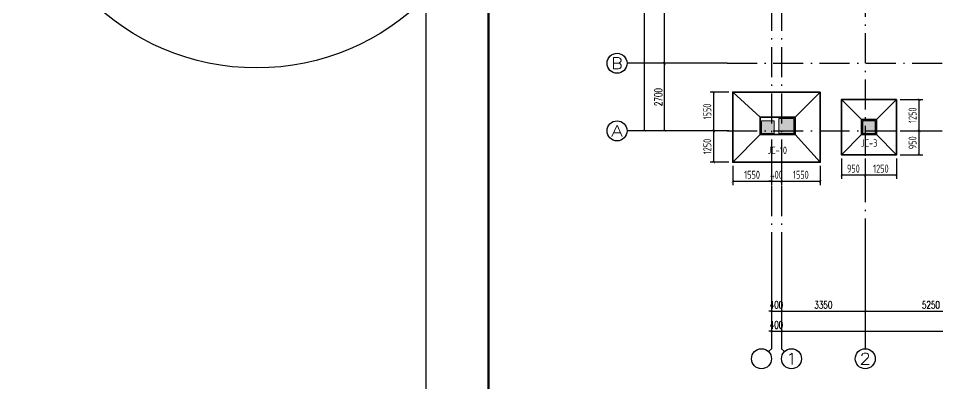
# Model space of a CAD drawing. Extents: x 169490 to 7584583, y -2399407 to 1374371.
# Drawn here: x 293136 to 329893, y 817065 to 831652 of the extents above; entities that cross this region are included whole.
import ezdxf
from ezdxf.enums import TextEntityAlignment as Align

# ---------------------------------------------------------------- set-up
doc = ezdxf.new("R2010")
doc.units = 0
doc.header["$LTSCALE"] = 100
doc.linetypes.add('D3轴线点划线', pattern=[18.5, 12, -3, 0.5, -3])
doc.layers.get('0').update_dxf_attribs({"linetype": 'CONTINUOUS'})
doc.layers.get('DEFPOINTS').update_dxf_attribs({"linetype": 'CONTINUOUS'})
for name, color, linetype in [('0P-标字', 7, 'CONTINUOUS'), ('AXIS', 3, 'CONTINUOUS'), ('AXIS_TEXT', 4, 'CONTINUOUS'), ('C-AXIS(轴号)', 3, 'CONTINUOUS'), ('C-AXIS-T(字)', 7, 'CONTINUOUS'), ('C-DOTE', 8, 'D3轴线点划线'), ('S-COLU-HATCH', 251, 'CONTINUOUS'), ('S-SLAB-DIM', 92, 'CONTINUOUS'), ('TEXT', 7, 'CONTINUOUS'), ('图框', 140, 'CONTINUOUS')]:
    doc.layers.add(name, color=color, linetype=linetype)
doc.layers.add('S-COLU-LINE1', color=6, linetype='CONTINUOUS', lineweight=18)
doc.layers.add('独基', color=110, linetype='CONTINUOUS', lineweight=35)
doc.styles.add('_TCH_AXIS', font='COMPLEX', dxfattribs={"bigfont": 'GBCBIG'})
doc.styles.add('_TCH_DIM_T3', font='SIMPLEX.shx', dxfattribs={"width": 0.705882, "bigfont": 'GBCBIG.shx'})
doc.styles.add('COMPLEX', font='COMPLEX')
doc.styles.add('TSSD_Dimension', font='Tssdeng.shx', dxfattribs={"width": 0.7, "bigfont": 'tssdchn.shx'})
doc.styles.add('X', font='tssdeng.shx', dxfattribs={"width": 0.7, "bigfont": 'hztxt.shx'})
doc.dimstyles.new('_TCH_ARCH&&100', dxfattribs={"dimtxt": 297.5, "dimasz": 100, "dimexe": 250, "dimexo": 300, "dimgap": 100, "dimtad": 1, "dimdec": 0, "dimzin": 0, "dimdsep": 46, "dimtxsty": '_TCH_DIM_T3', "dimblk": 'ARCHTICK', "dimcen": 0.09, "dimclrt": 7, "dimazin": 2, "dimtfac": 1, "dimtdec": 0, "dimtix": 1, "dimtmove": 2, "dimatfit": 3, "dimfxl": 1, "dimtolj": 1, "dimtzin": 0, "dimarcsym": 0})
doc.dimstyles.new('TSSD_100_100$0', dxfattribs={"dimtxt": 320, "dimasz": 100, "dimexe": 150, "dimexo": 150, "dimgap": 100, "dimtad": 1, "dimdec": 0, "dimzin": 0, "dimdsep": 46, "dimtxsty": 'TSSD_Dimension', "dimblk": 'ARCHTICK', "dimcen": 0, "dimclrt": 7, "dimadec": 1, "dimazin": 0, "dimtfac": 1, "dimtdec": 0, "dimtix": 1, "dimtmove": 2, "dimatfit": 3, "dimldrblk": '_TSDBK', "dimfxl": 1, "dimtolj": 1, "dimtzin": 0, "dimarcsym": 0})

# ---------------------------------------------------------------- blocks, each defined once
blk = doc.blocks.new('_ARCHTICK')
at = {"const_width": 0.15}
blk.add_lwpolyline([(-0.5, -0.5), (0.5, 0.5)], dxfattribs=at)
blk = doc.blocks.new('*D213')
at = {"layer": 'AXIS', "color": 0, "lineweight": -2, "transparency": 16777216}
for p, q in [((321174, 842959), (317924, 842959)), ((318174, 827159), (318174, 842959)), ((321174, 827159), (317924, 827159))]:
    blk.add_line(p, q, dxfattribs=at)
at = {"layer": 'DEFPOINTS', "color": 0, "transparency": 16777216}
for p in [(318174, 842959), (321474, 842959), (321474, 827159)]:
    blk.add_point(p, dxfattribs=at)
at = {"layer": 'AXIS', "color": 0, "lineweight": -2, "transparency": 16777216, "xscale": 100, "yscale": 100, "zscale": 100}
for p, rotation in [((318174, 842959), 90), ((318174, 827159), 270)]:
    blk.add_blockref('_ARCHTICK', p, dxfattribs=dict(at, rotation=rotation))
at = {"layer": 'AXIS', "color": 7, "transparency": 16777216, "insert": (317925, 835059), "char_height": 297.5, "attachment_point": 5, "rotation": 90, "style": '_TCH_DIM_T3'}
blk.add_mtext('\\A1;15800', dxfattribs=at)
blk = doc.blocks.new('*D216')
at = {"layer": 'AXIS', "color": 0, "lineweight": -2, "transparency": 16777216}
for p, q in [((321174, 834759), (318724, 834759)), ((318974, 829859), (318974, 834759)), ((321174, 829859), (318724, 829859))]:
    blk.add_line(p, q, dxfattribs=at)
at = {"layer": 'DEFPOINTS', "color": 0, "transparency": 16777216}
for p in [(318974, 834759), (321474, 834759), (321474, 829859)]:
    blk.add_point(p, dxfattribs=at)
at = {"layer": 'AXIS', "color": 0, "lineweight": -2, "transparency": 16777216, "xscale": 100, "yscale": 100, "zscale": 100}
for p, rotation in [((318974, 834759), 90), ((318974, 829859), 270)]:
    blk.add_blockref('_ARCHTICK', p, dxfattribs=dict(at, rotation=rotation))
at = {"layer": 'AXIS', "color": 7, "transparency": 16777216, "insert": (318725, 832309), "char_height": 297.5, "attachment_point": 5, "rotation": 90, "style": '_TCH_DIM_T3'}
blk.add_mtext('\\A1;4900', dxfattribs=at)
blk = doc.blocks.new('*D217')
at = {"layer": 'AXIS', "color": 0, "lineweight": -2, "transparency": 16777216}
for p, q in [((321174, 829859), (318724, 829859)), ((318974, 827159), (318974, 829859)), ((321174, 827159), (318724, 827159))]:
    blk.add_line(p, q, dxfattribs=at)
at = {"layer": 'DEFPOINTS', "color": 0, "transparency": 16777216}
for p in [(318974, 829859), (321474, 829859), (321474, 827159)]:
    blk.add_point(p, dxfattribs=at)
at = {"layer": 'AXIS', "color": 0, "lineweight": -2, "transparency": 16777216, "xscale": 100, "yscale": 100, "zscale": 100}
for p, rotation in [((318974, 829859), 90), ((318974, 827159), 270)]:
    blk.add_blockref('_ARCHTICK', p, dxfattribs=dict(at, rotation=rotation))
at = {"layer": 'AXIS', "color": 7, "transparency": 16777216, "insert": (318725, 828509), "char_height": 297.5, "attachment_point": 5, "rotation": 90, "style": '_TCH_DIM_T3'}
blk.add_mtext('\\A1;2700', dxfattribs=at)
blk = doc.blocks.new('*D218')
at = {"layer": 'AXIS', "color": 0, "lineweight": -2, "transparency": 16777216}
for p, q in [((323650, 822159), (323650, 818909)), ((395550, 822159), (395550, 818909)), ((323650, 819159), (395550, 819159))]:
    blk.add_line(p, q, dxfattribs=at)
at = {"layer": 'DEFPOINTS', "color": 0, "transparency": 16777216}
for p in [(323650, 822459), (395550, 822459), (395550, 819159)]:
    blk.add_point(p, dxfattribs=at)
at = {"layer": 'AXIS', "color": 0, "lineweight": -2, "transparency": 16777216, "xscale": 100, "yscale": 100, "zscale": 100, "rotation": 180}
blk.add_blockref('_ARCHTICK', (323650, 819159), dxfattribs=at)
at = {"layer": 'AXIS', "color": 0, "lineweight": -2, "transparency": 16777216, "xscale": 100, "yscale": 100, "zscale": 100}
blk.add_blockref('_ARCHTICK', (395550, 819159), dxfattribs=at)
at = {"layer": 'AXIS', "color": 7, "transparency": 16777216, "insert": (359600, 819407), "char_height": 297.5, "attachment_point": 5, "style": '_TCH_DIM_T3'}
blk.add_mtext('\\A1;71900', dxfattribs=at)
blk = doc.blocks.new('*D219')
at = {"layer": 'AXIS', "color": 0, "lineweight": -2, "transparency": 16777216}
for p, q in [((323250, 822159), (323250, 818909)), ((323650, 822159), (323650, 818909)), ((323250, 819159), (323150, 819159)), ((323250, 819159), (323650, 819159)), ((323650, 819159), (323750, 819159))]:
    blk.add_line(p, q, dxfattribs=at)
at = {"layer": 'DEFPOINTS', "color": 0, "transparency": 16777216}
for p in [(323250, 822459), (323650, 822459), (323650, 819159)]:
    blk.add_point(p, dxfattribs=at)
at = {"layer": 'AXIS', "color": 0, "lineweight": -2, "transparency": 16777216, "xscale": 100, "yscale": 100, "zscale": 100}
blk.add_blockref('_ARCHTICK', (323250, 819159), dxfattribs=at)
at = {"layer": 'AXIS', "color": 0, "lineweight": -2, "transparency": 16777216, "xscale": 100, "yscale": 100, "zscale": 100, "rotation": 180}
blk.add_blockref('_ARCHTICK', (323650, 819159), dxfattribs=at)
at = {"layer": 'AXIS', "color": 7, "transparency": 16777216, "insert": (323450, 819407), "char_height": 297.5, "attachment_point": 5, "style": '_TCH_DIM_T3'}
blk.add_mtext('\\A1;400', dxfattribs=at)
blk = doc.blocks.new('*D220')
at = {"layer": 'AXIS', "color": 0, "lineweight": -2, "transparency": 16777216}
for p, q in [((323250, 822159), (323250, 819709)), ((323650, 822159), (323650, 819709)), ((323250, 819959), (323150, 819959)), ((323250, 819959), (323650, 819959)), ((323650, 819959), (323750, 819959))]:
    blk.add_line(p, q, dxfattribs=at)
at = {"layer": 'DEFPOINTS', "color": 0, "transparency": 16777216}
for p in [(323250, 822459), (323650, 822459), (323650, 819959)]:
    blk.add_point(p, dxfattribs=at)
at = {"layer": 'AXIS', "color": 0, "lineweight": -2, "transparency": 16777216, "xscale": 100, "yscale": 100, "zscale": 100}
blk.add_blockref('_ARCHTICK', (323250, 819959), dxfattribs=at)
at = {"layer": 'AXIS', "color": 0, "lineweight": -2, "transparency": 16777216, "xscale": 100, "yscale": 100, "zscale": 100, "rotation": 180}
blk.add_blockref('_ARCHTICK', (323650, 819959), dxfattribs=at)
at = {"layer": 'AXIS', "color": 7, "transparency": 16777216, "insert": (323450, 820207), "char_height": 297.5, "attachment_point": 5, "style": '_TCH_DIM_T3'}
blk.add_mtext('\\A1;400', dxfattribs=at)
blk = doc.blocks.new('*D221')
at = {"layer": 'AXIS', "color": 0, "lineweight": -2, "transparency": 16777216}
for p, q in [((323650, 822159), (323650, 819709)), ((327000, 822159), (327000, 819709)), ((323650, 819959), (327000, 819959))]:
    blk.add_line(p, q, dxfattribs=at)
at = {"layer": 'DEFPOINTS', "color": 0, "transparency": 16777216}
for p in [(323650, 822459), (327000, 822459), (327000, 819959)]:
    blk.add_point(p, dxfattribs=at)
at = {"layer": 'AXIS', "color": 0, "lineweight": -2, "transparency": 16777216, "xscale": 100, "yscale": 100, "zscale": 100, "rotation": 180}
blk.add_blockref('_ARCHTICK', (323650, 819959), dxfattribs=at)
at = {"layer": 'AXIS', "color": 0, "lineweight": -2, "transparency": 16777216, "xscale": 100, "yscale": 100, "zscale": 100}
blk.add_blockref('_ARCHTICK', (327000, 819959), dxfattribs=at)
at = {"layer": 'AXIS', "color": 7, "transparency": 16777216, "insert": (325325, 820207), "char_height": 297.5, "attachment_point": 5, "style": '_TCH_DIM_T3'}
blk.add_mtext('\\A1;3350', dxfattribs=at)
blk = doc.blocks.new('*D222')
at = {"layer": 'AXIS', "color": 0, "lineweight": -2, "transparency": 16777216}
for p, q in [((327000, 822159), (327000, 819709)), ((332250, 822159), (332250, 819709)), ((327000, 819959), (332250, 819959))]:
    blk.add_line(p, q, dxfattribs=at)
at = {"layer": 'DEFPOINTS', "color": 0, "transparency": 16777216}
for p in [(327000, 822459), (332250, 822459), (332250, 819959)]:
    blk.add_point(p, dxfattribs=at)
at = {"layer": 'AXIS', "color": 0, "lineweight": -2, "transparency": 16777216, "xscale": 100, "yscale": 100, "zscale": 100, "rotation": 180}
blk.add_blockref('_ARCHTICK', (327000, 819959), dxfattribs=at)
at = {"layer": 'AXIS', "color": 0, "lineweight": -2, "transparency": 16777216, "xscale": 100, "yscale": 100, "zscale": 100}
blk.add_blockref('_ARCHTICK', (332250, 819959), dxfattribs=at)
at = {"layer": 'AXIS', "color": 7, "transparency": 16777216, "insert": (329625, 820207), "char_height": 297.5, "attachment_point": 5, "style": '_TCH_DIM_T3'}
blk.add_mtext('\\A1;5250', dxfattribs=at)
blk = doc.blocks.new('_AXISO')
blk.add_circle((0, 0), 0.5)
at = {"layer": 'AXIS_TEXT', "style": 'COMPLEX', "width": 1.041667}
blk.add_attdef('A', text='', height=0.56, dxfattribs=at).set_placement((-0.25, -0.28), (0.25, -0.28), align=Align.FIT)
blk = doc.blocks.new('*D299')
at = {"layer": 'DEFPOINTS', "color": 0, "ltscale": 10, "transparency": 16777216}
for p in [(323650, 825909), (325200, 825909), (325200, 825147)]:
    blk.add_point(p, dxfattribs=at)
at = {"layer": 'S-SLAB-DIM', "color": 0, "lineweight": -2, "ltscale": 10, "transparency": 16777216}
for p, q in [((323650, 825759), (323650, 824997)), ((325200, 825759), (325200, 824997)), ((323650, 825147), (325200, 825147))]:
    blk.add_line(p, q, dxfattribs=at)
at = {"layer": 'S-SLAB-DIM', "color": 0, "lineweight": -2, "ltscale": 10, "transparency": 16777216, "xscale": 100, "yscale": 100, "zscale": 100, "rotation": 180}
blk.add_blockref('_ARCHTICK', (323650, 825147), dxfattribs=at)
at = {"layer": 'S-SLAB-DIM', "color": 0, "lineweight": -2, "ltscale": 10, "transparency": 16777216, "xscale": 100, "yscale": 100, "zscale": 100}
blk.add_blockref('_ARCHTICK', (325200, 825147), dxfattribs=at)
at = {"layer": 'S-SLAB-DIM', "color": 7, "ltscale": 10, "transparency": 16777216, "insert": (324425, 825407), "char_height": 320, "attachment_point": 5, "style": 'TSSD_Dimension'}
blk.add_mtext('\\A1;1550', dxfattribs=at)
blk = doc.blocks.new('_TSDBK')
blk.add_line((-1, 0), (0, 0))
at = {"const_width": 0.5}
blk.add_lwpolyline([(-0.7, -0.7), (0.7, 0.7)], dxfattribs=at)
blk = doc.blocks.new('*D300')
at = {"layer": 'DEFPOINTS', "color": 0, "ltscale": 10, "transparency": 16777216}
for p in [(323250, 825909), (323650, 825909), (323650, 825147)]:
    blk.add_point(p, dxfattribs=at)
at = {"layer": 'S-SLAB-DIM', "color": 0, "lineweight": -2, "ltscale": 10, "transparency": 16777216}
for p, q in [((323250, 825759), (323250, 824997)), ((323650, 825759), (323650, 824997)), ((323250, 825147), (323150, 825147)), ((323250, 825147), (323650, 825147)), ((323650, 825147), (323750, 825147))]:
    blk.add_line(p, q, dxfattribs=at)
at = {"layer": 'S-SLAB-DIM', "color": 0, "lineweight": -2, "ltscale": 10, "transparency": 16777216, "xscale": 100, "yscale": 100, "zscale": 100}
blk.add_blockref('_ARCHTICK', (323250, 825147), dxfattribs=at)
at = {"layer": 'S-SLAB-DIM', "color": 0, "lineweight": -2, "ltscale": 10, "transparency": 16777216, "xscale": 100, "yscale": 100, "zscale": 100, "rotation": 180}
blk.add_blockref('_ARCHTICK', (323650, 825147), dxfattribs=at)
at = {"layer": 'S-SLAB-DIM', "color": 7, "ltscale": 10, "transparency": 16777216, "insert": (323450, 825407), "char_height": 320, "attachment_point": 5, "style": 'TSSD_Dimension'}
blk.add_mtext('\\A1;400', dxfattribs=at)
blk = doc.blocks.new('*D301')
at = {"layer": 'DEFPOINTS', "color": 0, "ltscale": 10, "transparency": 16777216}
for p in [(321700, 825909), (323250, 825909), (323250, 825147)]:
    blk.add_point(p, dxfattribs=at)
at = {"layer": 'S-SLAB-DIM', "color": 0, "lineweight": -2, "ltscale": 10, "transparency": 16777216}
for p, q in [((321700, 825759), (321700, 824997)), ((323250, 825759), (323250, 824997)), ((321700, 825147), (323250, 825147))]:
    blk.add_line(p, q, dxfattribs=at)
at = {"layer": 'S-SLAB-DIM', "color": 0, "lineweight": -2, "ltscale": 10, "transparency": 16777216, "xscale": 100, "yscale": 100, "zscale": 100, "rotation": 180}
blk.add_blockref('_ARCHTICK', (321700, 825147), dxfattribs=at)
at = {"layer": 'S-SLAB-DIM', "color": 0, "lineweight": -2, "ltscale": 10, "transparency": 16777216, "xscale": 100, "yscale": 100, "zscale": 100}
blk.add_blockref('_ARCHTICK', (323250, 825147), dxfattribs=at)
at = {"layer": 'S-SLAB-DIM', "color": 7, "ltscale": 10, "transparency": 16777216, "insert": (322475, 825407), "char_height": 320, "attachment_point": 5, "style": 'TSSD_Dimension'}
blk.add_mtext('\\A1;1550', dxfattribs=at)
blk = doc.blocks.new('*D2324')
at = {"layer": 'DEFPOINTS', "color": 0, "ltscale": 10, "transparency": 16777216}
for p in [(327000, 826209), (328250, 826209), (327000, 825391)]:
    blk.add_point(p, dxfattribs=at)
at = {"layer": 'S-SLAB-DIM', "color": 0, "lineweight": -2, "ltscale": 10, "transparency": 16777216}
for p, q in [((327000, 826059), (327000, 825241)), ((328250, 826059), (328250, 825241)), ((328250, 825391), (327000, 825391))]:
    blk.add_line(p, q, dxfattribs=at)
at = {"layer": 'S-SLAB-DIM', "color": 0, "lineweight": -2, "ltscale": 10, "transparency": 16777216, "xscale": 100, "yscale": 100, "zscale": 100, "rotation": 180}
blk.add_blockref('_ARCHTICK', (327000, 825391), dxfattribs=at)
at = {"layer": 'S-SLAB-DIM', "color": 0, "lineweight": -2, "ltscale": 10, "transparency": 16777216, "xscale": 100, "yscale": 100, "zscale": 100}
blk.add_blockref('_ARCHTICK', (328250, 825391), dxfattribs=at)
at = {"layer": 'S-SLAB-DIM', "color": 7, "ltscale": 10, "transparency": 16777216, "insert": (327625, 825651), "char_height": 320, "attachment_point": 5, "style": 'TSSD_Dimension'}
blk.add_mtext('\\A1;1250', dxfattribs=at)
blk = doc.blocks.new('*D2325')
at = {"layer": 'DEFPOINTS', "color": 0, "ltscale": 10, "transparency": 16777216}
for p in [(326050, 826209), (327000, 826209), (326050, 825391)]:
    blk.add_point(p, dxfattribs=at)
at = {"layer": 'S-SLAB-DIM', "color": 0, "lineweight": -2, "ltscale": 10, "transparency": 16777216}
for p, q in [((326050, 826059), (326050, 825241)), ((327000, 826059), (327000, 825241)), ((327000, 825391), (326050, 825391))]:
    blk.add_line(p, q, dxfattribs=at)
at = {"layer": 'S-SLAB-DIM', "color": 0, "lineweight": -2, "ltscale": 10, "transparency": 16777216, "xscale": 100, "yscale": 100, "zscale": 100, "rotation": 180}
blk.add_blockref('_ARCHTICK', (326050, 825391), dxfattribs=at)
at = {"layer": 'S-SLAB-DIM', "color": 0, "lineweight": -2, "ltscale": 10, "transparency": 16777216, "xscale": 100, "yscale": 100, "zscale": 100}
blk.add_blockref('_ARCHTICK', (327000, 825391), dxfattribs=at)
at = {"layer": 'S-SLAB-DIM', "color": 7, "ltscale": 10, "transparency": 16777216, "insert": (326525, 825651), "char_height": 320, "attachment_point": 5, "style": 'TSSD_Dimension'}
blk.add_mtext('\\A1;950', dxfattribs=at)
blk = doc.blocks.new('*D2326')
at = {"layer": 'DEFPOINTS', "color": 0, "ltscale": 10, "transparency": 16777216}
for p in [(328250, 827159), (329150, 827159), (328250, 826209)]:
    blk.add_point(p, dxfattribs=at)
at = {"layer": 'S-SLAB-DIM', "color": 0, "lineweight": -2, "ltscale": 10, "transparency": 16777216}
for p, q in [((328400, 827159), (329300, 827159)), ((329150, 826209), (329150, 827159)), ((328400, 826209), (329300, 826209))]:
    blk.add_line(p, q, dxfattribs=at)
at = {"layer": 'S-SLAB-DIM', "color": 0, "lineweight": -2, "ltscale": 10, "transparency": 16777216, "xscale": 100, "yscale": 100, "zscale": 100}
for p, rotation in [((329150, 827159), 90), ((329150, 826209), 270)]:
    blk.add_blockref('_ARCHTICK', p, dxfattribs=dict(at, rotation=rotation))
at = {"layer": 'S-SLAB-DIM', "color": 7, "ltscale": 10, "transparency": 16777216, "insert": (328890, 826684), "char_height": 320, "attachment_point": 5, "rotation": 90, "style": 'TSSD_Dimension'}
blk.add_mtext('\\A1;950', dxfattribs=at)
blk = doc.blocks.new('*D2327')
at = {"layer": 'DEFPOINTS', "color": 0, "ltscale": 10, "transparency": 16777216}
for p in [(328250, 828409), (329150, 828409), (328250, 827159)]:
    blk.add_point(p, dxfattribs=at)
at = {"layer": 'S-SLAB-DIM', "color": 0, "lineweight": -2, "ltscale": 10, "transparency": 16777216}
for p, q in [((328400, 828409), (329300, 828409)), ((329150, 827159), (329150, 828409)), ((328400, 827159), (329300, 827159))]:
    blk.add_line(p, q, dxfattribs=at)
at = {"layer": 'S-SLAB-DIM', "color": 0, "lineweight": -2, "ltscale": 10, "transparency": 16777216, "xscale": 100, "yscale": 100, "zscale": 100}
for p, rotation in [((329150, 828409), 90), ((329150, 827159), 270)]:
    blk.add_blockref('_ARCHTICK', p, dxfattribs=dict(at, rotation=rotation))
at = {"layer": 'S-SLAB-DIM', "color": 7, "ltscale": 10, "transparency": 16777216, "insert": (328890, 827784), "char_height": 320, "attachment_point": 5, "rotation": 90, "style": 'TSSD_Dimension'}
blk.add_mtext('\\A1;1250', dxfattribs=at)
blk = doc.blocks.new('*D2328')
at = {"layer": 'DEFPOINTS', "color": 0, "ltscale": 10, "transparency": 16777216}
for p in [(320942, 827159), (321700, 827159), (321700, 825909)]:
    blk.add_point(p, dxfattribs=at)
at = {"layer": 'S-SLAB-DIM', "color": 0, "lineweight": -2, "ltscale": 10, "transparency": 16777216}
for p, q in [((321550, 827159), (320792, 827159)), ((320942, 825909), (320942, 827159)), ((321550, 825909), (320792, 825909))]:
    blk.add_line(p, q, dxfattribs=at)
at = {"layer": 'S-SLAB-DIM', "color": 0, "lineweight": -2, "ltscale": 10, "transparency": 16777216, "xscale": 100, "yscale": 100, "zscale": 100}
for p, rotation in [((320942, 827159), 90), ((320942, 825909), 270)]:
    blk.add_blockref('_ARCHTICK', p, dxfattribs=dict(at, rotation=rotation))
at = {"layer": 'S-SLAB-DIM', "color": 7, "ltscale": 10, "transparency": 16777216, "insert": (320682, 826534), "char_height": 320, "attachment_point": 5, "rotation": 90, "style": 'TSSD_Dimension'}
blk.add_mtext('\\A1;1250', dxfattribs=at)
blk = doc.blocks.new('*D2329')
at = {"layer": 'DEFPOINTS', "color": 0, "ltscale": 10, "transparency": 16777216}
for p in [(320942, 828709), (321700, 828709), (321700, 827159)]:
    blk.add_point(p, dxfattribs=at)
at = {"layer": 'S-SLAB-DIM', "color": 0, "lineweight": -2, "ltscale": 10, "transparency": 16777216}
for p, q in [((321550, 828709), (320792, 828709)), ((320942, 827159), (320942, 828709)), ((321550, 827159), (320792, 827159))]:
    blk.add_line(p, q, dxfattribs=at)
at = {"layer": 'S-SLAB-DIM', "color": 0, "lineweight": -2, "ltscale": 10, "transparency": 16777216, "xscale": 100, "yscale": 100, "zscale": 100}
for p, rotation in [((320942, 828709), 90), ((320942, 827159), 270)]:
    blk.add_blockref('_ARCHTICK', p, dxfattribs=dict(at, rotation=rotation))
at = {"layer": 'S-SLAB-DIM', "color": 7, "ltscale": 10, "transparency": 16777216, "insert": (320682, 827934), "char_height": 320, "attachment_point": 5, "rotation": 90, "style": 'TSSD_Dimension'}
blk.add_mtext('\\A1;1550', dxfattribs=at)

msp = doc.modelspace()

# ---------------------------------------------------------------- hatches: boundary and pattern name
at = {"layer": 'S-COLU-HATCH', "ltscale": 10}
h = msp.add_hatch(color=256, dxfattribs=at)
h.dxf.hatch_style = 1
h.paths.add_polyline_path([(323351, 827558.7), (322851, 827558.7), (322851, 827058.7), (323351, 827058.7)])
h = msp.add_hatch(color=256, dxfattribs=at)
h.dxf.hatch_style = 1
h.paths.add_polyline_path([(324150, 827658.7), (323550, 827658.7), (323550, 827058.7), (324150, 827058.7)])
h = msp.add_hatch(color=256, dxfattribs=at)
h.dxf.hatch_style = 1
h.paths.add_polyline_path([(327400, 827558.7), (326900, 827558.7), (326900, 827058.7), (327400, 827058.7)])

# ---------------------------------------------------------------- linework, layer by layer
at = {"ltscale": 10}
msp.add_lwpolyline([(406537, 854191.4), (311932.1, 854191.4), (311932.1, 796791.4), (406537, 796791.4)], close=True, dxfattribs=at)
at = {"layer": 'C-AXIS(轴号)'}
for p, q in [((321473.7, 829858.7), (317473.7, 829858.7)), ((321473.7, 827158.7), (317473.7, 827158.7)), ((323250, 822458.7), (323250, 818458.7)), ((323650, 822458.7), (323650, 818458.7)), ((327000, 822458.7), (327000, 818458.7)), ((323132.9, 818341.5), (323250, 818458.7)), ((323767.2, 818341.5), (323650, 818458.7))]:
    msp.add_line(p, q, dxfattribs=at)
at = {"layer": 'C-DOTE'}
for p, q in [((323250, 847158.7), (323250, 822458.7)), ((323650, 847158.7), (323650, 822458.7)), ((327000, 834758.7), (327000, 822458.7)), ((321473.7, 829858.7), (349050, 829858.7)), ((321473.7, 827158.7), (399250, 827158.7))]:
    msp.add_line(p, q, dxfattribs=at)
at = {"layer": 'S-COLU-LINE1'}
for points in [[(323351, 827558.7), (322851, 827558.7), (322851, 827058.7), (323351, 827058.7)], [(324150, 827658.7), (323550, 827658.7), (323550, 827058.7), (324150, 827058.7)], [(327400, 827558.7), (326900, 827558.7), (326900, 827058.7), (327400, 827058.7)]]:
    msp.add_lwpolyline(points, close=True, dxfattribs=at)
at = {"layer": 'TEXT', "color": 1}
msp.add_circle((302662.1, 839200.9), 9526.1, dxfattribs=at)
at = {"layer": '图框'}
msp.add_lwpolyline([(309432.1, 795791.4), (414532.1, 795791.4), (414532.1, 855191.4), (309432.1, 855191.4)], close=True, dxfattribs=at)
at = {"layer": '图框', "const_width": 100}
msp.add_lwpolyline([(311932.1, 796791.4), (413532.1, 796791.4), (413532.1, 854191.4), (311932.1, 854191.4)], close=True, dxfattribs=at)
at = {"layer": '独基', "color": 32}
for p, q in [((322801, 827708.7), (321700, 828708.7)), ((324200, 827708.7), (325200, 828708.7)), ((326850, 827608.7), (326050, 828408.7)), ((327450, 827608.7), (328250, 828408.7)), ((322800, 827008.7), (321700, 825908.7)), ((324200, 827008.7), (325200, 825908.7)), ((326850, 827008.7), (326050, 826208.7)), ((327450, 827008.7), (328250, 826208.7))]:
    msp.add_line(p, q, dxfattribs=at)
for points in [[(325200, 828708.7), (321700, 828708.7), (321700, 825908.7), (325200, 825908.7)], [(328250, 828408.7), (326050, 828408.7), (326050, 826208.7), (328250, 826208.7)], [(324200, 827708.7), (322801, 827708.7), (322801, 827008.7), (324200, 827008.7)], [(327450, 827608.7), (326850, 827608.7), (326850, 827008.7), (327450, 827008.7)]]:
    msp.add_lwpolyline(points, close=True, dxfattribs=at)

# ---------------------------------------------------------------- block references
at = {"layer": 'C-AXIS(轴号)'}
ref = msp.add_blockref('_AXISO', (317073.7, 829858.7), dxfattribs=dict(at, xscale=800, yscale=800, zscale=800))
ref.add_attrib('A', 'B', dxfattribs={"layer": 'C-AXIS-T(字)', "height": 452.5, "style": '_TCH_AXIS', "width": 1.235294}).set_placement((316847.4, 829632.4), (317300, 829632.4), align=Align.FIT)
ref = msp.add_blockref('_AXISO', (317073.7, 827158.7), dxfattribs=dict(at, xscale=800, yscale=800, zscale=800))
ref.add_attrib('A', 'A', dxfattribs={"layer": 'C-AXIS-T(字)', "height": 452.5, "style": '_TCH_AXIS', "width": 1.166667}).set_placement((316847.4, 826932.4), (317300, 826932.4), align=Align.FIT)
at = {"layer": 'C-AXIS(轴号)', "xscale": 800, "yscale": 800, "zscale": 800}
msp.add_blockref('_AXISO', (322850, 818058.7), dxfattribs=at)
at = {"layer": 'C-AXIS(轴号)'}
ref = msp.add_blockref('_AXISO', (324050, 818058.7), dxfattribs=dict(at, xscale=800, yscale=800, zscale=800))
ref.add_attrib('A', '1', dxfattribs={"layer": 'C-AXIS-T(字)', "height": 452.5, "style": '_TCH_AXIS', "width": 2.333333}).set_placement((323823.7, 817832.4), (324276.3, 817832.4), align=Align.FIT)
ref = msp.add_blockref('_AXISO', (327000, 818058.7), dxfattribs=dict(at, xscale=800, yscale=800, zscale=800))
ref.add_attrib('A', '2', dxfattribs={"layer": 'C-AXIS-T(字)', "height": 452.5, "style": '_TCH_AXIS', "width": 1.5}).set_placement((326773.7, 817832.4), (327226.3, 817832.4), align=Align.FIT)

# ---------------------------------------------------------------- texts
at = {"layer": '0P-标字', "color": 80, "linetype": 'Continuous', "style": 'X', "width": 0.7}
for s, p in [('JC-3', (326829.7, 826433.3, 3000)), ('JC-10', (323095.3, 826144.2))]:
    msp.add_text(s, height=300, dxfattribs=at).set_placement(p, align=Align.BOTTOM_LEFT)

# ---------------------------------------------------------------- dimensions: what is measured, and where the dimension line sits
at = {"layer": 'AXIS'}
for p1, p2, distance, picture, middle in [((321473.7, 827158.7), (321473.7, 842958.7), 3300, '*D213', (317924.9, 835058.7)), ((321473.7, 829858.7), (321473.7, 834758.7), 2500, '*D216', (318724.9, 832308.7)), ((321473.7, 827158.7), (321473.7, 829858.7), 2500, '*D217', (318724.9, 828508.7)), ((323250, 822458.7), (323650, 822458.7), -3300, '*D219', (323450, 819407.4)), ((323250, 822458.7), (323650, 822458.7), -2500, '*D220', (323450, 820207.4)), ((323650, 822458.7), (395550, 822458.7), -3300, '*D218', (359600, 819407.4)), ((323650, 822458.7), (327000, 822458.7), -2500, '*D221', (325325, 820207.4)), ((327000, 822458.7), (332250, 822458.7), -2500, '*D222', (329625, 820207.4))]:
    dim = msp.add_aligned_dim(p1=p1, p2=p2, distance=distance, dimstyle='_TCH_ARCH&&100', dxfattribs=at)
    dim.commit()
    dim.dimension.update_dxf_attribs({"geometry": picture, "text_midpoint": middle})
at = {"layer": 'S-SLAB-DIM', "ltscale": 10}
for base, p1, p2, picture, middle in [((320941.5, 828708.7), (321700, 827158.7), (321700, 828708.7), '*D2329', (320681.5, 827933.7)), ((329149.9, 828408.7), (328250, 827158.7), (328250, 828408.7), '*D2327', (328889.9, 827783.7)), ((320941.5, 827158.7), (321700, 825908.7), (321700, 827158.7), '*D2328', (320681.5, 826533.7)), ((329149.9, 827158.7), (328250, 826208.7), (328250, 827158.7), '*D2326', (328889.9, 826683.7))]:
    dim = msp.add_linear_dim(base=base, p1=p1, p2=p2, angle=90, dimstyle='TSSD_100_100$0', dxfattribs=at)
    dim.commit()
    dim.dimension.update_dxf_attribs({"geometry": picture, "text_midpoint": middle})
for base, p1, p2, picture, middle in [((326050, 825390.5), (327000, 826208.7), (326050, 826208.7), '*D2325', (326525, 825650.5)), ((327000, 825390.5), (328250, 826208.7), (327000, 826208.7), '*D2324', (327625, 825650.5)), ((323250, 825146.7), (321700, 825908.7), (323250, 825908.7), '*D301', (322475, 825406.7)), ((323650, 825146.7), (323250, 825908.7), (323650, 825908.7), '*D300', (323450, 825406.7)), ((325200, 825146.7), (323650, 825908.7), (325200, 825908.7), '*D299', (324425, 825406.7))]:
    dim = msp.add_linear_dim(base=base, p1=p1, p2=p2, dimstyle='TSSD_100_100$0', dxfattribs=at)
    dim.commit()
    dim.dimension.update_dxf_attribs({"geometry": picture, "text_midpoint": middle})

doc.saveas('drawing.dxf')
